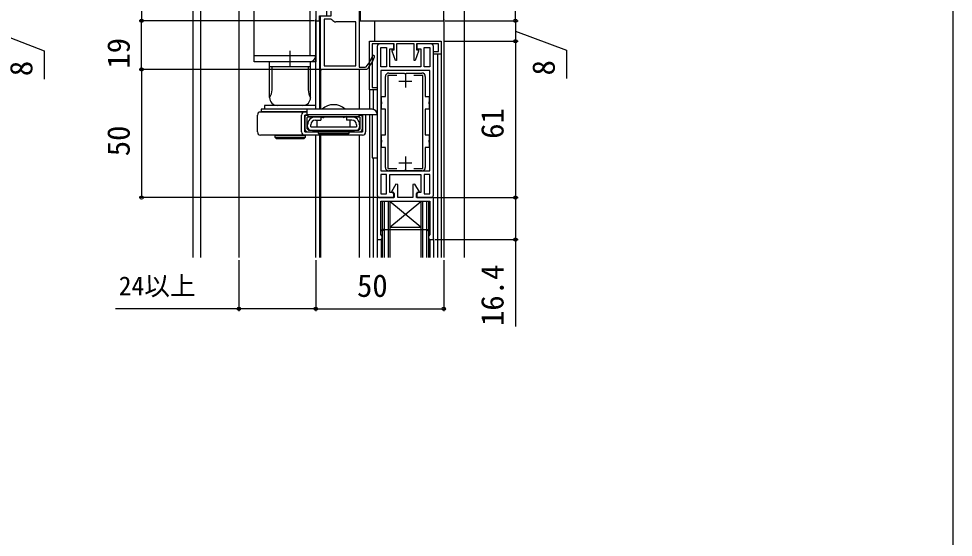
# Model space of a CAD drawing. Units: millimetres, scale not verified. Extents: x -525 to 525, y -782 to 777.
# Drawn here: x 160 to 525, y -390.1 to -187.7 of the extents above; entities that cross this region are included whole.
import ezdxf
from ezdxf.enums import TextEntityAlignment as Align

# ---------------------------------------------------------------- set-up
doc = ezdxf.new("R2010")
doc.units = ezdxf.units.MM
doc.header["$LTSCALE"] = 4
for name, color, linetype in [('0-2_YKK_11', 7, 'Continuous'), ('0-3_YKK_12', 2, 'Continuous'), ('0-4_YKK_13', 4, 'Continuous'), ('0-6_YKK_D', 6, 'Continuous'), ('0-7_YKK_ZWAK', 7, 'Continuous'), ('0-8_YSS_K', 3, 'Continuous')]:
    doc.layers.add(name, color=color, linetype=linetype)
doc.styles.add('ＭＳ ゴシック', font='')
doc.styles.get('ＭＳ ゴシック').set_extended_font_data('MS Gothic')

msp = doc.modelspace()

# ---------------------------------------------------------------- linework, layer by layer
at = {"layer": '0-2_YKK_11'}
for p, q in [((300.001, -198.5), (300.001, -256.5)), ((322.001, -256.5), (322.001, -198.5)), ((311.001, -209.5), (311.001, -214.5)), ((308.501, -212), (313.501, -212)), ((308.501, -244), (313.501, -244)), ((311.001, -241.5), (311.001, -246.5)), ((301.786, -270.1), (302.126, -269.904)), ((302.376, -270.337), (302.376, -270.337))]:
    msp.add_line(p, q, dxfattribs=at)
for points in [[(276.001, -168.5), (276.001, -188.5), (277.501, -188.5), (277.501, -186.5), (280.401, -186.5), (280.401, -182.2), (281.601, -182.2), (282.301, -181.5), (282.301, -180.7), (280.401, -180.7), (280.401, -175.5), (293.401, -175.5), (293.401, -180.7), (291.501, -180.7), (291.501, -181.5), (292.201, -182.2), (293.401, -182.2), (293.401, -188.5), (326.001, -188.5), (326.001, -168.5)], [(296.152, -207.331), (295.777, -207.5), (277.901, -207.5), (277.901, -186.5), (282.001, -186.5), (282.001, -180.9), (280.901, -180.13), (280.901, -179.037), (282.077, -177)], [(293.001, -182.4), (293.001, -206.6), (295.363, -206.6), (295.748, -206.42)], [(279.301, -187.9), (279.301, -206.1), (291.601, -206.1), (291.601, -188.9), (283.901, -188.9)], [(282.357, -188.108), (281.951, -187.9), (279.301, -187.9)], [(321.001, -197.5), (315.501, -197.5), (315.501, -199.5), (317.001, -199.5), (317.001, -206.5), (305.001, -206.5), (305.001, -199.5), (306.501, -199.5), (306.501, -197.5), (301.001, -197.5)], [(303.201, -245.8), (303.201, -238), (301.701, -238), (301.701, -235.958), (301.821, -235.775), (301.821, -235.225), (301.701, -235.042), (301.701, -233), (303.201, -233), (303.201, -223), (301.701, -223), (301.701, -220.958), (301.821, -220.775), (301.821, -220.225), (301.701, -220.042), (301.701, -218), (303.201, -218), (303.201, -210.2)], [(307.664, -209.9), (304.201, -209.9), (304.201, -246.1), (307.664, -246.1)], [(304.501, -208.9), (310.542, -208.9), (310.726, -209.02), (311.276, -209.02), (311.459, -208.9), (317.501, -208.9)], [(314.337, -246.1), (317.801, -246.1), (317.801, -209.9), (314.337, -209.9)], [(318.801, -210.2), (318.801, -218), (320.301, -218), (320.301, -220.042), (320.181, -220.225), (320.181, -220.775), (320.301, -220.958), (320.301, -223), (318.801, -223)], [(318.801, -223), (318.801, -233), (320.301, -233), (320.301, -235.042), (320.181, -235.225), (320.181, -235.775), (320.301, -235.958), (320.301, -238), (318.801, -238), (318.801, -245.8)], [(317.501, -247.1), (311.459, -247.1), (311.276, -246.98), (310.726, -246.98), (310.542, -247.1), (304.501, -247.1)], [(301.001, -257.5), (306.501, -257.5), (306.501, -255.5), (305.001, -255.5), (305.001, -248.5), (317.001, -248.5), (317.001, -255.5), (315.501, -255.5), (315.501, -257.5), (321.001, -257.5)], [(321.001, -273.9), (322.001, -273.9), (322.001, -257.5), (315.351, -257.5), (315.351, -255.947), (316.471, -255.3), (314.692, -252.218), (313.951, -252.416), (313.951, -257.5), (308.051, -257.5), (308.051, -252.416), (307.309, -252.218), (305.53, -255.3), (306.651, -255.947), (306.651, -257.5), (300.001, -257.5), (300.001, -273.9), (301.001, -273.9)], [(301.401, -258.9), (320.601, -258.9), (320.601, -270.1), (320.601, -270.9), (320.601, -271.925), (320.226, -272.41), (320.001, -272.7), (320.001, -272.9)], [(302.001, -272.9), (302.001, -272.7), (301.776, -272.41), (301.401, -271.925), (301.401, -270.9), (301.401, -270.1), (301.401, -258.9)], [(302.126, -269.904), (301.786, -270.1), (301.786, -270.1)], [(320.215, -270.1), (302.126, -269.904), (320.601, -270.1)], [(320.601, -270.9), (319.626, -270.337), (319.876, -269.904), (320.215, -270.1), (320.215, -270.1)]]:
    msp.add_lwpolyline(points, dxfattribs=at)
for points in [[(297.001, -196.5), (325.001, -196.5), (325.001, -201.5), (322.001, -201.5), (322.001, -200.5), (324.001, -200.5), (324.001, -197.5), (315.401, -197.5), (315.401, -199.8), (316.201, -199.8), (316.201, -200.3), (314.901, -204.038), (314.401, -203.954), (314.401, -197.5), (307.601, -197.5), (307.601, -203.954), (307.101, -204.038), (305.801, -200.3), (305.801, -199.8), (306.601, -199.8), (306.601, -197.5), (298.001, -197.5), (298.001, -214.5), (300.001, -214.5), (300.001, -215.5), (297.001, -215.5)], [(303.601, -198.9), (303.601, -206.5), (301.401, -206.5), (301.401, -198.9)], [(320.601, -198.9), (320.601, -206.5), (318.401, -206.5), (318.401, -198.9)], [(320.601, -247.1), (320.601, -207.9), (301.401, -207.9), (301.401, -247.1)], [(303.601, -256.1), (303.601, -248.5), (301.401, -248.5), (301.401, -256.1)], [(320.601, -256.1), (320.601, -248.5), (318.401, -248.5), (318.401, -256.1)]]:
    msp.add_lwpolyline(points, close=True, dxfattribs=at)
for centre, radius, start, end in [((283.901, -187), 1.9, 215.68531, 269.99999), ((301.001, -198.5), 1, 90.00001, 179.99999), ((321.001, -198.5), 1, 0.00001, 89.99999), ((284.901, -197.41), 14.1, 320.28516, 339.73341), ((284.901, -197.41), 15, 318.5951, 339.7334), ((298.551, -202.45), 0.45, 339.73339, 159.73341), ((304.501, -210.2), 1.3, 90.00001, 179.99999), ((317.501, -210.2), 1.3, 0.00001, 89.99999), ((304.501, -245.8), 1.3, 180.00001, 269.99999), ((317.501, -245.8), 1.3, 270.00001, 359.99999), ((301.001, -256.5), 1, 180.00001, 269.99999), ((321.001, -256.5), 1, 270.00001, 359.99999), ((301.763, -270.002), 0.376, 195.12324, 15.12326), ((302.251, -270.121), 0.25, 299.99992, 119.99994), ((301.001, -272.9), 1, 270.00001, 359.99999), ((321.001, -272.9), 1, 180.00001, 269.99999)]:
    msp.add_arc(centre, radius, start, end, dxfattribs=at)
at = {"layer": '0-3_YKK_12'}
for p, q in [((228.001, -167.5), (228.001, -280.907)), ((231.001, -167.5), (231.001, -280.907)), ((246.001, -165), (246.001, -280.907)), ((276.001, -223.05), (276.001, -188)), ((277.501, -188), (277.501, -223.05)), ((299.001, -188.5), (299.001, -196.5)), ((326.001, -188), (326.001, -280.907)), ((323.601, -201.5), (323.601, -280.907)), ((325.001, -201.2), (325.001, -280.907)), ((277.901, -207.5), (277.901, -223.05)), ((277.901, -207.5), (278.401, -207.5)), ((293.001, -207.5), (293.001, -223.05)), ((297.001, -215.2), (297.001, -223.05)), ((298.4, -215.5), (298.4, -223.09)), ((297.001, -225.05), (297.001, -280.907)), ((276.001, -280.907), (276.001, -233.1)), ((277.501, -233.1), (277.501, -280.907)), ((277.901, -233.1), (277.901, -280.907)), ((293.001, -233.1), (293.001, -280.907)), ((298.4, -242.05), (298.399, -280.907)), ((302.001, -259.1), (302.001, -280.907)), ((320.001, -259.1), (302.001, -259.1)), ((302.701, -259.1), (302.701, -280.907)), ((304.301, -259.1), (304.301, -280.907)), ((305.001, -259.1), (305.001, -280.907)), ((305.001, -269.1), (317.001, -259.1)), ((317.001, -259.1), (317.001, -280.907)), ((317.701, -259.1), (317.701, -280.907)), ((319.301, -259.1), (319.301, -280.907)), ((320.001, -259.1), (320.001, -280.907)), ((300.001, -273.622), (300.001, -280.907)), ((322.001, -273.6), (322.001, -280.907)), ((301.501, -273.766), (301.501, -280.907)), ((320.501, -273.766), (320.501, -280.907))]:
    msp.add_line(p, q, dxfattribs=at)
msp.add_lwpolyline([(305.001, -269.1), (317.001, -269.1), (305.001, -259.1)], dxfattribs=at)
at = {"layer": '0-4_YKK_13'}
for p, q in [((273.701, -167.5), (273.701, -202.2)), ((266.001, -206.5), (266.001, -200.2)), ((276.001, -202.2), (252.001, -202.2)), ((258.001, -218.5), (258.001, -204.5)), ((274.001, -204.5), (258.001, -204.5)), ((274.001, -206.5), (258.001, -206.5)), ((259.001, -215.5), (259.001, -206.5)), ((273.001, -206.5), (273.001, -215.5)), ((274.001, -218.5), (274.001, -204.5)), ((253.236, -231.9), (253.236, -225.3)), ((272.501, -224.1), (254.436, -224.1)), ((277.051, -223), (254.701, -223)), ((254.701, -223), (254.701, -224)), ((272.501, -224), (254.701, -224)), ((262.001, -224.1), (262.001, -224)), ((270.001, -224.1), (270.001, -224)), ((270.501, -231.9), (270.501, -225.3)), ((271.701, -231.9), (271.701, -225.3)), ((273.001, -225.3), (271.701, -225.3)), ((271.801, -225.9), (271.801, -230.8)), ((272.301, -225.4), (273.001, -225.4)), ((298.001, -223.05), (272.501, -223.05)), ((272.501, -223.05), (272.501, -225.05)), ((272.501, -225.05), (300.001, -225.05)), ((273.001, -225.85), (273.001, -225.05)), ((273.001, -225.85), (293.001, -225.85)), ((273.001, -226), (278.212, -226)), ((275.851, -226.05), (278.001, -226.05)), ((277.051, -223.05), (277.051, -223)), ((277.8, -225.85), (279.09, -226.32)), ((278.001, -226.05), (278.001, -227.25)), ((279.261, -225.85), (279.09, -226.32)), ((279.206, -226), (286.795, -226)), ((286.74, -225.85), (286.911, -226.32)), ((288.201, -225.85), (286.911, -226.32)), ((287.789, -226), (293.001, -226)), ((290.151, -226.05), (288.001, -226.05)), ((288.001, -226.05), (288.001, -227.25)), ((293.001, -225.85), (293.001, -225.05)), ((293.001, -225.3), (294.301, -225.3)), ((293.001, -225.4), (293.701, -225.4)), ((294.201, -225.9), (294.201, -230.8)), ((294.301, -225.3), (294.301, -231.9)), ((295.501, -225.3), (295.501, -231.9)), ((298.001, -225.05), (298.001, -242.05)), ((300.001, -225.05), (300.001, -242.05)), ((272.701, -230.7), (272.701, -226.3)), ((272.851, -229.95), (272.851, -229.05)), ((274.051, -229.95), (274.051, -229.05)), ((274.051, -229.95), (291.951, -229.95)), ((275.851, -227.25), (278.001, -227.25)), ((276.501, -229.95), (276.501, -227.25)), ((290.151, -227.25), (288.001, -227.25)), ((289.501, -229.95), (289.501, -227.25)), ((291.951, -229.05), (291.951, -229.95)), ((293.151, -229.05), (293.151, -229.95)), ((293.301, -230.7), (293.301, -226.3)), ((294.301, -233.1), (254.436, -233.1)), ((260.001, -233.2), (272.001, -233.2)), ((260.001, -233.2), (260.001, -233.9)), ((262.001, -233.2), (262.001, -233.1)), ((270.001, -233.2), (270.001, -233.1)), ((271.701, -231.9), (277.001, -231.9)), ((272.001, -233.9), (272.001, -233.2)), ((272.701, -230.7), (273.201, -231.2)), ((272.801, -231.8), (277.001, -231.8)), ((273.201, -231.2), (275.001, -231.2)), ((274.051, -231.15), (291.951, -231.15)), ((275.001, -231.65), (275.001, -231.15)), ((275.001, -231.65), (291.001, -231.65)), ((277.001, -231.65), (277.001, -232.35)), ((277.001, -232.35), (277.501, -232.85)), ((277.001, -232.35), (289.001, -232.35)), ((277.501, -232.85), (288.501, -232.85)), ((288.501, -232.85), (289.001, -232.35)), ((289.001, -232.35), (289.001, -231.65)), ((289.001, -231.8), (293.201, -231.8)), ((289.001, -231.9), (294.301, -231.9)), ((291.001, -231.65), (291.001, -231.15)), ((291.001, -231.2), (292.801, -231.2)), ((292.801, -231.2), (293.301, -230.7)), ((260.001, -233.9), (260.501, -234.4)), ((260.001, -233.9), (272.001, -233.9)), ((260.501, -234.4), (271.501, -234.4)), ((271.501, -234.4), (272.001, -233.9)), ((298.001, -242.05), (300.001, -242.05))]:
    msp.add_line(p, q, dxfattribs=at)
for points in [[(276.001, -167.5), (276.001, -204.5), (252.001, -204.5), (252.001, -167.5)], [(276.001, -223), (276.001, -221.5), (256.001, -221.5), (256.001, -223)]]:
    msp.add_lwpolyline(points, dxfattribs=at)
for centre, radius, start, end in [((273.701, -202.2), 2.3, 270, 0), ((251.901, -214.8), 7.134, 328.75966, 354.37045), ((261.001, -218.5), 3, 180, 270), ((271.001, -218.5), 3, 270, 0), ((280.1, -214.8), 7.134, 185.62955, 211.24034), ((283.001, -227.739), 6.499, 46.17783, 133.82217), ((254.436, -225.3), 1.2, 90, 180), ((271.701, -225.3), 1.2, 90, 180), ((272.301, -225.9), 0.5, 90, 180), ((273.001, -226.3), 0.3, 90, 180), ((275.851, -229.05), 3, 90, 180), ((290.151, -229.05), 3, 0, 90), ((293.001, -226.3), 0.3, 0, 90), ((293.701, -225.9), 0.5, 0, 90), ((294.301, -225.3), 1.2, 360, 12.0247), ((298.001, -225.05), 2, 0, 90), ((274.051, -229.95), 1.2, 180, 270), ((275.851, -229.05), 1.8, 90, 180), ((290.151, -229.05), 1.8, 0, 90), ((291.951, -229.95), 1.2, 270, 0), ((254.436, -231.9), 1.2, 180, 270), ((271.701, -231.9), 1.2, 180, 270), ((272.801, -230.8), 1, 180, 270), ((293.201, -230.8), 1, 270, 0), ((294.301, -231.9), 1.2, 270, 0)]:
    msp.add_arc(centre, radius, start, end, dxfattribs=at)
at = {"layer": '0-6_YKK_D'}
for p, q in [((208.001, -167.5), (208.001, -188.5)), ((354, -188.5), (354, -167.5)), ((275.501, -188.5), (207.001, -188.5)), ((275.501, -188.5), (207.001, -188.5)), ((208.001, -207.5), (208.001, -188.5)), ((326.501, -188.5), (355, -188.5)), ((326.501, -188.5), (355, -188.5)), ((354, -188.5), (354, -196.5)), ((326.201, -196.5), (355, -196.5)), ((326.201, -196.5), (355, -196.5)), ((354, -196.5), (354, -257.5)), ((277.401, -207.5), (207.001, -207.5)), ((277.401, -207.5), (207.001, -207.5)), ((208.001, -207.5), (208.001, -257.5)), ((300.001, -257.5), (207.001, -257.5)), ((322.001, -257.5), (355, -257.5)), ((322.001, -257.5), (355, -257.5)), ((322.701, -273.9), (355, -273.9)), ((246.001, -281.907), (246.001, -301.907)), ((276.001, -281.907), (276.001, -301.907)), ((276.001, -281.907), (276.001, -301.907)), ((326.001, -281.907), (326.001, -301.907)), ((276.001, -300.907), (326.001, -300.907))]:
    msp.add_line(p, q, dxfattribs=at)
for points in [[(150, -192.5), (170, -200.201), (170, -211.292)], [(354, -192.5), (374, -199.914), (374, -211.005)], [(354, -257.5), (354, -273.9), (354, -307.791)], [(276.001, -300.907), (246.001, -300.907), (197.803, -300.907)]]:
    msp.add_lwpolyline(points, dxfattribs=at)
for centre in [(208.001, -188.5), (208.001, -188.5), (354, -188.5), (354, -188.5), (354, -196.5), (354, -196.5), (208.001, -207.5), (208.001, -207.5), (208.001, -257.5), (354, -257.5), (354, -257.5), (354, -273.9), (246.001, -300.907), (276.001, -300.907), (276.001, -300.907), (326.001, -300.907)]:
    msp.add_circle(centre, 0.637, dxfattribs=at)
at = {"layer": '0-7_YKK_ZWAK'}
msp.add_lwpolyline([(-525, -782.5), (525, -782.5), (525, 747.5)], dxfattribs=at)
at = {"layer": '0-8_YSS_K'}
msp.add_line((334, -147.5), (334, -280.907), dxfattribs=at)

# ---------------------------------------------------------------- texts
at = {"layer": '0-6_YKK_D', "style": 'ＭＳ ゴシック'}
for s, p in [('19', (206.001, -207.171)), ('8', (168, -210.11)), ('8', (372, -209.823)), ('61', (352, -234.568)), ('50', (206.001, -241.364)), ('16.4', (352, -307.632))]:
    msp.add_text(s, height=8.798, rotation=90, dxfattribs=at).set_placement(p, align=Align.BOTTOM_LEFT)
for s, height, p in [('24以上', 7.331, (199.064, -297.827)), ('50', 8.798, (292.137, -298.907))]:
    msp.add_text(s, height=height, dxfattribs=at).set_placement(p, align=Align.BOTTOM_LEFT)

doc.saveas('drawing.dxf')
